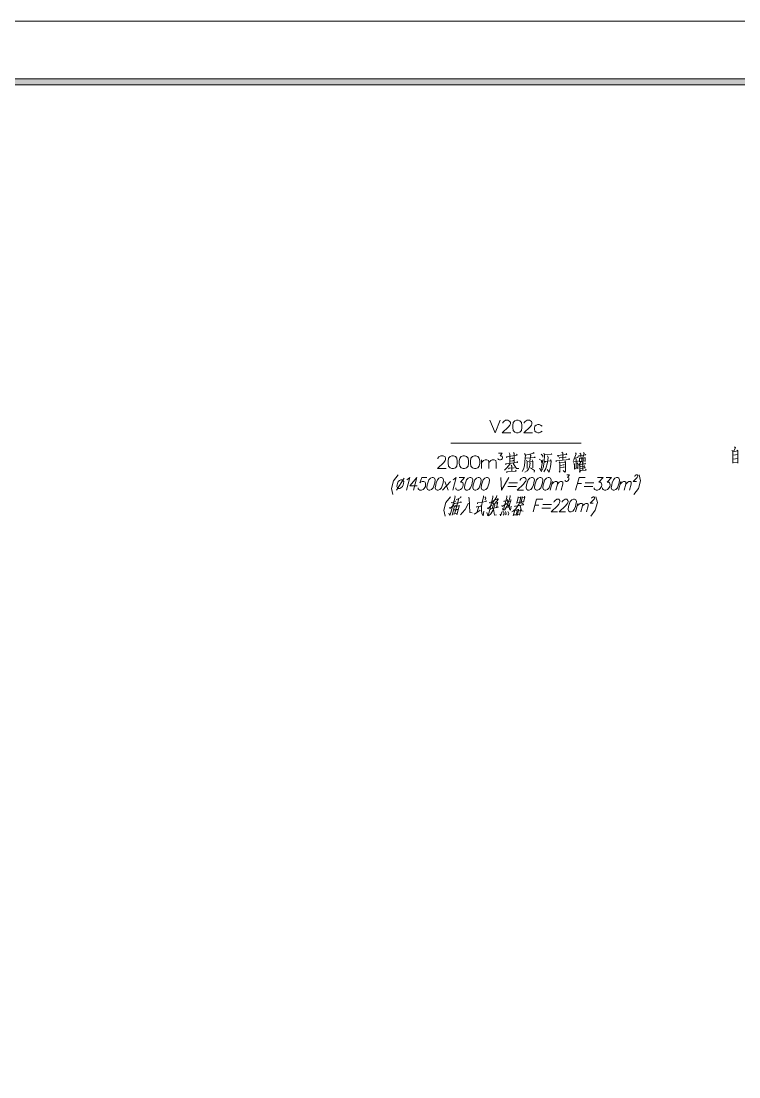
# Model space of a CAD drawing. Header units: millimetres. Extents: x 0 to 829, y 0 to 586.
# Drawn here: x 473.6 to 590, y 414.4 to 585.6 of the extents above; entities that cross this region are included whole.
import ezdxf

# ---------------------------------------------------------------- set-up
doc = ezdxf.new("R2010")
doc.units = ezdxf.units.MM

msp = doc.modelspace()

# ---------------------------------------------------------------- hatches: boundary and pattern name
h = msp.add_hatch(color=0)
h.dxf.hatch_style = 2
h.paths.add_polyline_path([(819.788528, 576.266028), (818.80075, 575.281778), (25.142472, 575.281778), (24.154694, 576.266028)])

# ---------------------------------------------------------------- linework, layer by layer
at = {"color": 0, "lineweight": 0}
for points in [[(0, 0), (0, 585.632278), (829.154778, 585.632278), (829.154778, 0)], [(819.788528, 576.266028), (818.80075, 575.281778), (25.142472, 575.281778), (24.154694, 576.266028)], [(553.317833, 519.733389), (553.317833, 520.026194), (553.395444, 520.513028), (553.628278, 520.802306), (553.94225, 520.901083), (554.175083, 520.901083), (554.485528, 520.802306), (554.718361, 520.513028), (554.795972, 520.026194), (554.795972, 519.733389), (554.718361, 519.250083), (554.485528, 518.957278), (554.175083, 518.8585), (553.94225, 518.8585), (553.628278, 518.957278), (553.395444, 519.250083)], [(542.822694, 513.965472), (542.822694, 514.261806), (542.903833, 514.755694), (543.140194, 515.0485), (543.454167, 515.147278), (543.690528, 515.147278), (544.008028, 515.0485), (544.244389, 514.755694), (544.322, 514.261806), (544.322, 513.965472), (544.244389, 513.471583), (544.008028, 513.17525), (543.690528, 513.076472), (543.454167, 513.076472), (543.140194, 513.17525), (542.903833, 513.471583)], [(544.6395, 513.965472), (544.6395, 514.261806), (544.717111, 514.755694), (544.953472, 515.0485), (545.270972, 515.147278), (545.507333, 515.147278), (545.821306, 515.0485), (546.057667, 514.755694), (546.135278, 514.261806), (546.135278, 513.965472), (546.057667, 513.471583), (545.821306, 513.17525), (545.507333, 513.076472), (545.270972, 513.076472), (544.953472, 513.17525), (544.717111, 513.471583)], [(546.452778, 513.965472), (546.452778, 514.261806), (546.530389, 514.755694), (546.76675, 515.0485), (547.08425, 515.147278), (547.320611, 515.147278), (547.634583, 515.0485), (547.870944, 514.755694), (547.952083, 514.261806), (547.952083, 513.965472), (547.870944, 513.471583), (547.634583, 513.17525), (547.320611, 513.076472), (547.08425, 513.076472), (546.76675, 513.17525), (546.530389, 513.471583)], [(534.546528, 510.455333), (534.528889, 510.159), (534.652361, 509.961444), (534.804056, 509.862667), (534.980444, 509.862667), (535.185056, 509.961444), (535.414361, 510.159), (535.551944, 510.455333), (535.604861, 510.652889), (535.626028, 510.945694), (535.502556, 511.14325), (535.350861, 511.242028), (535.174472, 511.242028), (534.969861, 511.14325), (534.737028, 510.945694), (534.599444, 510.652889)], [(539.457194, 510.455333), (539.534806, 510.748139), (539.728833, 511.242028), (539.982833, 511.538361), (540.247417, 511.637139), (540.423806, 511.637139), (540.635472, 511.538361), (540.73425, 511.242028), (540.660167, 510.748139), (540.582556, 510.455333), (540.388528, 509.961444), (540.134528, 509.665111), (539.869944, 509.566333), (539.693556, 509.566333), (539.481889, 509.665111), (539.383111, 509.961444)], [(540.818917, 510.455333), (540.896528, 510.748139), (541.087028, 511.242028), (541.344556, 511.538361), (541.609139, 511.637139), (541.785528, 511.637139), (541.997194, 511.538361), (542.092444, 511.242028), (542.021889, 510.748139), (541.94075, 510.455333), (541.75025, 509.961444), (541.492722, 509.665111), (541.231667, 509.566333), (541.05175, 509.566333), (540.843611, 509.665111), (540.744833, 509.961444)], [(545.549667, 510.455333), (545.630806, 510.748139), (545.821306, 511.242028), (546.078833, 511.538361), (546.339889, 511.637139), (546.516278, 511.637139), (546.727944, 511.538361), (546.826722, 511.242028), (546.752639, 510.748139), (546.675028, 510.455333), (546.484528, 509.961444), (546.227, 509.665111), (545.962417, 509.566333), (545.786028, 509.566333), (545.574361, 509.665111), (545.475583, 509.961444)], [(546.911389, 510.455333), (546.989, 510.748139), (547.1795, 511.242028), (547.437028, 511.538361), (547.701611, 511.637139), (547.878, 511.637139), (548.089667, 511.538361), (548.188444, 511.242028), (548.114361, 510.748139), (548.033222, 510.455333), (547.842722, 509.961444), (547.585194, 509.665111), (547.324139, 509.566333), (547.14775, 509.566333), (546.936083, 509.665111), (546.837306, 509.961444)], [(548.269583, 510.455333), (548.350722, 510.748139), (548.541222, 511.242028), (548.79875, 511.538361), (549.059806, 511.637139), (549.239722, 511.637139), (549.447861, 511.538361), (549.546639, 511.242028), (549.476083, 510.748139), (549.394944, 510.455333), (549.204444, 509.961444), (548.946917, 509.665111), (548.685861, 509.566333), (548.505944, 509.566333), (548.297806, 509.665111), (548.199028, 509.961444)], [(555.547389, 510.455333), (555.625, 510.748139), (555.819028, 511.242028), (556.073028, 511.538361), (556.337611, 511.637139), (556.514, 511.637139), (556.725667, 511.538361), (556.824444, 511.242028), (556.750361, 510.748139), (556.67275, 510.455333), (556.478722, 509.961444), (556.224722, 509.665111), (555.960139, 509.566333), (555.78375, 509.566333), (555.572083, 509.665111), (555.473306, 509.961444)], [(556.909111, 510.455333), (556.986722, 510.748139), (557.177222, 511.242028), (557.43475, 511.538361), (557.699333, 511.637139), (557.875722, 511.637139), (558.087389, 511.538361), (558.182639, 511.242028), (558.112083, 510.748139), (558.030944, 510.455333), (557.840444, 509.961444), (557.582917, 509.665111), (557.321861, 509.566333), (557.141944, 509.566333), (556.933806, 509.665111), (556.835028, 509.961444)], [(558.267306, 510.455333), (558.348444, 510.748139), (558.538944, 511.242028), (558.796472, 511.538361), (559.057528, 511.637139), (559.237444, 511.637139), (559.445583, 511.538361), (559.544361, 511.242028), (559.470278, 510.748139), (559.392667, 510.455333), (559.202167, 509.961444), (558.944639, 509.665111), (558.680056, 509.566333), (558.503667, 509.566333), (558.292, 509.665111), (558.19675, 509.961444)], [(569.358639, 510.455333), (569.439778, 510.748139), (569.630278, 511.242028), (569.887806, 511.538361), (570.148861, 511.637139), (570.328778, 511.637139), (570.536917, 511.538361), (570.635694, 511.242028), (570.561611, 510.748139), (570.484, 510.455333), (570.2935, 509.961444), (570.035972, 509.665111), (569.771389, 509.566333), (569.595, 509.566333), (569.386861, 509.665111), (569.288083, 509.961444)], [(562.359528, 506.924028), (562.437139, 507.220361), (562.631167, 507.71425), (562.885167, 508.010583), (563.14975, 508.109361), (563.326139, 508.109361), (563.537806, 508.010583), (563.636583, 507.71425), (563.5625, 507.220361), (563.484889, 506.924028), (563.290861, 506.430139), (563.036861, 506.137333), (562.772278, 506.038556), (562.595889, 506.038556), (562.384222, 506.137333), (562.285444, 506.430139)]]:
    msp.add_lwpolyline(points, close=True, dxfattribs=at)
for points in [[(549.585444, 520.901083), (550.442694, 518.8585), (551.296417, 520.901083)], [(551.688, 520.41425), (551.688, 520.513028), (551.843222, 520.707056), (552.153667, 520.901083), (552.541722, 520.901083), (552.852167, 520.707056), (552.929778, 520.513028), (552.929778, 520.319), (552.852167, 520.124972), (552.619333, 519.832167), (551.606861, 518.8585), (553.007389, 518.8585)], [(555.184028, 520.41425), (555.184028, 520.513028), (555.33925, 520.707056), (555.649694, 520.901083), (556.041278, 520.901083), (556.351722, 520.707056), (556.429333, 520.513028), (556.429333, 520.319), (556.351722, 520.124972), (556.118889, 519.832167), (555.106417, 518.8585), (556.506944, 518.8585)], [(558.062694, 519.927417), (557.829861, 520.124972), (557.5935, 520.220222), (557.360667, 520.220222), (557.127833, 520.124972), (556.895, 519.927417), (556.817389, 519.638139), (556.817389, 519.444111), (556.895, 519.151306), (557.127833, 518.957278), (557.360667, 518.8585), (557.5935, 518.8585), (557.829861, 518.957278), (558.062694, 519.151306)], [(543.253083, 517.193389), (564.395056, 517.193389)], [(550.985972, 515.542389), (551.578639, 515.542389), (551.264667, 515.147278), (551.419889, 515.147278), (551.539833, 515.097889), (551.578639, 515.0485), (551.65625, 514.900333), (551.65625, 514.805083), (551.578639, 514.656917), (551.501028, 514.558139), (551.342278, 514.50875), (551.183528, 514.50875), (551.028306, 514.558139), (550.947167, 514.607528), (550.908361, 514.706306)], [(552.340639, 514.805083), (552.277139, 514.970889), (554.016333, 515.267222), (553.928139, 515.4295)], [(552.820417, 515.4295), (552.711056, 515.595306)], [(552.820417, 515.4295), (552.820417, 513.880806)], [(553.427194, 515.648222), (553.536556, 515.514167), (553.536556, 513.93725)], [(555.233417, 515.514167), (555.363944, 515.267222), (555.296917, 514.237111), (555.21225, 513.503333), (555.081722, 512.960056), (554.841833, 512.579056)], [(556.775056, 515.567083), (555.363944, 515.267222)], [(556.231778, 515.214306), (556.10125, 515.404806)], [(556.644528, 515.676444), (556.775056, 515.567083)], [(558.362556, 515.567083), (558.471917, 515.295444), (558.404889, 514.12775), (558.232028, 513.17525), (557.907472, 512.522611)], [(558.168528, 515.157861), (557.928639, 515.404806)], [(558.493083, 515.323667), (559.667833, 515.4295), (559.579639, 515.538861)], [(560.708528, 515.052028), (560.578, 515.214306), (562.056139, 515.376583), (561.971472, 515.485944)], [(561.428194, 515.567083), (561.297667, 515.729361)], [(561.428194, 515.567083), (561.428194, 514.452306)], [(563.580139, 515.457722), (563.188556, 514.399389)], [(563.580139, 515.457722), (563.513111, 515.62)], [(564.056389, 515.023806), (563.950556, 515.133167), (565.167639, 515.295444), (565.100611, 515.404806)], [(564.338611, 515.4295), (564.208083, 515.567083)], [(564.338611, 515.4295), (564.363306, 514.886222)], [(564.776056, 515.648222), (564.881889, 515.514167), (564.666694, 514.861528)], [(588.976611, 515.874), (588.863722, 516.015111)], [(589.833861, 515.919861), (588.976611, 515.77875)], [(588.976611, 515.874), (588.976611, 513.919611)], [(589.283528, 516.611306), (589.452861, 516.4455), (589.167111, 515.919861)], [(589.833861, 515.919861), (589.720972, 516.0645)], [(589.833861, 515.919861), (589.833861, 513.919611)], [(541.168167, 514.656917), (541.168167, 514.755694), (541.326917, 514.949722), (541.640889, 515.147278), (542.036, 515.147278), (542.349972, 514.949722), (542.431111, 514.755694), (542.431111, 514.558139), (542.349972, 514.360583), (542.113611, 514.06425), (541.090556, 513.076472), (542.508722, 513.076472)], [(548.266056, 513.076472), (548.266056, 514.459361)], [(548.266056, 514.06425), (548.583556, 514.360583), (548.819917, 514.459361), (549.133889, 514.459361), (549.37025, 514.360583), (549.447861, 514.06425), (549.447861, 513.076472)], [(549.447861, 514.06425), (549.765361, 514.360583), (550.001722, 514.459361), (550.315694, 514.459361), (550.552056, 514.360583), (550.633194, 514.06425), (550.633194, 513.076472)], [(552.883917, 513.856111), (552.319472, 513.122333), (551.949056, 512.822472)], [(552.231278, 513.718528), (552.146611, 513.827889), (554.079833, 514.071306), (554.016333, 514.261806)], [(553.363694, 514.695722), (552.841583, 514.642806)], [(553.384861, 514.342944), (552.841583, 514.290028)], [(553.363694, 514.695722), (553.296667, 514.805083)], [(553.384861, 514.342944), (553.363694, 514.424083)], [(553.928139, 513.065889), (553.384861, 513.880806)], [(556.122417, 513.93725), (556.016583, 513.337528), (555.840194, 512.960056), (555.646167, 512.688417), (555.27575, 512.469694)], [(555.427444, 514.695722), (555.363944, 514.752167), (556.972611, 514.886222), (556.86325, 514.995583)], [(555.667333, 514.237111), (555.557972, 514.452306)], [(556.559861, 514.261806), (555.667333, 514.180667)], [(555.667333, 514.237111), (555.667333, 513.065889)], [(556.122417, 513.93725), (556.016583, 514.071306)], [(556.231778, 515.214306), (556.058917, 514.342944)], [(556.559861, 514.261806), (556.471667, 514.480528)], [(556.559861, 514.261806), (556.559861, 513.17525)], [(557.949806, 514.399389), (557.621722, 514.614583)], [(557.882778, 512.713111), (558.210861, 514.480528)], [(557.949806, 514.399389), (557.949806, 514.071306)], [(558.168528, 515.157861), (558.189694, 514.914444)], [(559.078694, 514.861528), (558.948167, 514.046611), (558.665944, 513.065889), (558.341389, 512.522611)], [(558.51425, 514.237111), (559.516139, 514.342944), (559.427944, 514.480528), (559.516139, 514.290028), (559.449111, 513.36575), (559.209222, 512.469694), (558.905833, 512.931833)], [(558.51425, 514.237111), (558.623611, 514.12775)], [(559.078694, 514.861528), (558.972861, 515.157861)], [(560.426306, 514.208889), (560.320472, 514.31825), (562.51475, 514.561667), (562.405389, 514.723944)], [(560.906083, 514.723944), (560.817889, 514.805083), (561.950306, 514.914444), (561.862111, 514.970889)], [(560.92725, 513.990167), (560.92725, 512.497917), (560.839056, 512.631972)], [(560.92725, 513.990167), (560.86375, 514.152444)], [(561.840944, 514.12775), (560.92725, 514.018389)], [(561.643389, 513.665611), (560.969583, 513.584472)], [(561.840944, 514.12775), (561.75275, 514.261806), (561.840944, 514.099528), (561.840944, 512.660194), (561.773917, 512.469694), (561.512861, 512.769556)], [(561.643389, 513.665611), (561.579889, 513.799667)], [(563.167389, 514.046611), (563.100361, 514.152444), (563.971722, 514.261806), (563.883528, 514.342944)], [(563.34025, 513.74675), (563.209722, 513.880806)], [(563.34025, 513.74675), (563.319083, 512.960056), (563.883528, 513.231694)], [(563.862361, 514.861528), (563.40375, 514.780389)], [(563.601306, 514.589889), (563.534278, 514.695722)], [(563.601306, 514.589889), (563.622472, 513.17525)], [(563.774167, 514.018389), (563.883528, 513.856111), (563.883528, 513.041194)], [(563.862361, 514.861528), (563.795333, 514.995583)], [(564.317444, 514.046611), (564.035222, 513.609167)], [(564.144583, 514.723944), (564.056389, 514.805083)], [(564.208083, 513.856111), (564.208083, 512.441472), (564.123417, 512.579056)], [(564.493833, 514.780389), (564.447972, 514.861528), (564.515, 514.780389), (564.515, 514.152444), (564.515, 514.208889), (564.144583, 514.208889)], [(564.493833, 514.780389), (564.144583, 514.723944)], [(564.144583, 514.723944), (564.144583, 514.152444)], [(565.121778, 513.856111), (564.232778, 513.74675)], [(564.317444, 514.046611), (564.296278, 514.208889)], [(564.709028, 514.018389), (564.557333, 514.180667)], [(564.5785, 513.880806), (564.666694, 513.718528), (564.687861, 512.741333)], [(564.709028, 514.018389), (564.624361, 513.856111)], [(564.709028, 514.723944), (564.645528, 514.805083)], [(564.776056, 514.780389), (565.058278, 514.833306), (564.99125, 514.942667), (565.079444, 514.805083), (565.079444, 514.237111), (565.079444, 514.31825), (564.709028, 514.290028)], [(564.709028, 514.723944), (564.709028, 514.237111)], [(565.012417, 513.965472), (565.121778, 513.856111)], [(589.855028, 514.706306), (588.976611, 514.611056)], [(588.997778, 515.253111), (589.855028, 515.348361)], [(588.997778, 513.993694), (589.833861, 514.110111)], [(534.7335, 512.03225), (533.992667, 511.07975), (533.657528, 509.830917), (533.886833, 508.874889)], [(552.319472, 512.522611), (553.864639, 512.631972), (553.776444, 512.822472)], [(552.319472, 512.522611), (552.3865, 512.441472)], [(552.732222, 513.041194), (552.644028, 513.122333), (553.536556, 513.17525), (553.494222, 513.231694)], [(553.190833, 513.446889), (553.081472, 513.637389)], [(553.190833, 513.446889), (553.190833, 512.631972)], [(553.928139, 513.065889), (554.319722, 513.094111)], [(556.168278, 513.203472), (556.820917, 512.741333), (556.775056, 512.497917)], [(557.882778, 512.713111), (557.646417, 513.122333)], [(560.92725, 513.231694), (561.668083, 513.284611), (561.601056, 513.422194)], [(562.091417, 512.03225), (562.535917, 512.03225), (562.193722, 511.637139), (562.313667, 511.637139), (562.38775, 511.58775), (562.405389, 511.538361), (562.423028, 511.390194), (562.398333, 511.291417), (562.299556, 511.14325), (562.211361, 511.044472), (562.080833, 510.995083), (561.964417, 510.995083), (561.858583, 511.044472), (561.812722, 511.093861), (561.809194, 511.192639)], [(565.037111, 513.17525), (564.253944, 513.094111)], [(564.338611, 512.631972), (564.253944, 512.741333), (565.209972, 512.822472), (565.121778, 512.98475)], [(564.99125, 513.475111), (564.296278, 513.393972)], [(564.99125, 513.475111), (564.92775, 513.55625)], [(565.037111, 513.17525), (564.970083, 513.284611)], [(573.0875, 511.785306), (573.101611, 511.834694), (573.186278, 511.933472), (573.330917, 512.03225), (573.479083, 512.03225), (573.570806, 511.933472), (573.574333, 511.834694), (573.549639, 511.735917), (573.493194, 511.637139), (573.362667, 511.488972), (572.847611, 510.995083), (573.380306, 510.995083)], [(572.9605, 508.874889), (573.701333, 509.830917), (574.036472, 511.07975), (573.803639, 512.03225)], [(535.724806, 511.538361), (534.486556, 509.566333)], [(536.119917, 511.242028), (536.324528, 511.340806), (536.6385, 511.637139), (536.084639, 509.566333)], [(537.206472, 509.566333), (537.763861, 511.637139), (536.624389, 510.257778), (537.806194, 510.257778)], [(539.358417, 511.637139), (538.589361, 511.637139), (538.236583, 510.748139), (538.381222, 510.846917), (538.642278, 510.945694), (538.878639, 510.945694), (539.090306, 510.846917), (539.153806, 510.652889), (539.192611, 510.356556), (539.139694, 510.159), (538.942139, 509.862667), (538.772806, 509.665111), (538.508222, 509.566333), (538.271861, 509.566333), (538.063722, 509.665111), (537.972, 509.763889), (537.964944, 509.961444)], [(541.94075, 509.566333), (543.196639, 510.945694)], [(542.311167, 510.945694), (542.826222, 509.566333)], [(543.630556, 511.242028), (543.835167, 511.340806), (544.152667, 511.637139), (543.595278, 509.566333)], [(544.625389, 511.637139), (545.510861, 511.637139), (544.826472, 510.846917), (545.062833, 510.846917), (545.214528, 510.748139), (545.249806, 510.652889), (545.288611, 510.356556), (545.235694, 510.159), (545.038139, 509.862667), (544.865278, 509.665111), (544.604222, 509.566333), (544.364333, 509.566333), (544.156194, 509.665111), (544.064472, 509.763889), (544.057417, 509.961444)], [(551.366972, 511.637139), (551.46575, 509.566333), (552.668722, 511.637139)], [(554.086889, 510.748139), (552.668722, 510.748139)], [(554.489056, 511.14325), (554.517278, 511.242028), (554.686611, 511.439583), (554.975889, 511.637139), (555.272222, 511.637139), (555.455667, 511.439583), (555.462722, 511.242028), (555.409806, 511.044472), (555.296917, 510.846917), (555.042917, 510.554111), (554.009278, 509.566333), (555.074667, 509.566333)], [(559.392667, 509.566333), (559.759556, 510.945694)], [(559.653722, 510.554111), (559.971222, 510.846917), (560.175833, 510.945694), (560.412194, 510.945694), (560.563889, 510.846917), (560.542722, 510.554111), (560.278139, 509.566333)], [(560.542722, 510.554111), (560.860222, 510.846917), (561.061306, 510.945694), (561.297667, 510.945694), (561.449361, 510.846917), (561.431722, 510.554111), (561.167139, 509.566333)], [(563.502528, 509.566333), (564.056389, 511.637139), (565.061806, 511.637139)], [(563.791806, 510.652889), (564.444444, 510.652889)], [(566.479972, 510.748139), (565.061806, 510.748139)], [(567.072639, 511.637139), (567.961639, 511.637139), (567.27725, 510.846917), (567.513611, 510.846917), (567.665306, 510.748139), (567.697056, 510.652889), (567.735861, 510.356556), (567.682944, 510.159), (567.485389, 509.862667), (567.316056, 509.665111), (567.051472, 509.566333), (566.815111, 509.566333), (566.603444, 509.665111), (566.511722, 509.763889), (566.508194, 509.961444)], [(568.434361, 511.637139), (569.323361, 511.637139), (568.638972, 510.846917), (568.875333, 510.846917), (569.0235, 510.748139), (569.058778, 510.652889), (569.097583, 510.356556), (569.044667, 510.159), (568.847111, 509.862667), (568.67425, 509.665111), (568.413194, 509.566333), (568.176833, 509.566333), (567.965167, 509.665111), (567.873444, 509.763889), (567.866389, 509.961444)], [(570.484, 509.566333), (570.850889, 510.945694)], [(570.748583, 510.554111), (571.062556, 510.846917), (571.267167, 510.945694), (571.503528, 510.945694), (571.655222, 510.846917), (571.634056, 510.554111), (571.369472, 509.566333)], [(571.634056, 510.554111), (571.951556, 510.846917), (572.152639, 510.945694), (572.389, 510.945694), (572.540694, 510.846917), (572.523056, 510.554111), (572.258472, 509.566333)], [(543.958639, 508.472722), (543.919833, 508.635)], [(544.921722, 508.363361), (544.918194, 508.525639)], [(548.587083, 508.472722), (548.565917, 508.635)], [(550.089917, 508.363361), (550.1005, 508.635)], [(550.693167, 508.416278), (550.717861, 508.687917)], [(552.365333, 508.391583), (552.340639, 508.663222)], [(552.509972, 510.159), (553.931667, 510.159)], [(552.915667, 508.497417), (552.890972, 508.716139)], [(555.247528, 508.4445), (555.236944, 508.582083), (555.258111, 508.416278), (555.046444, 507.629583), (555.060556, 507.6825), (554.661917, 507.657806)], [(554.834778, 508.363361), (554.820667, 508.553861)], [(564.903056, 510.159), (566.321222, 510.159)], [(543.200167, 508.500944), (542.462861, 507.548444), (542.127722, 506.299611), (542.357028, 505.347111)], [(543.958639, 508.472722), (543.27425, 505.918611), (543.090806, 505.484694), (542.967333, 505.862167)], [(543.041417, 506.76175), (543.104917, 506.57125), (543.796361, 507.195667)], [(543.436528, 507.492), (543.376556, 507.576667), (543.976278, 507.6825), (543.955111, 507.848306)], [(543.792833, 506.76175), (543.754028, 506.924028)], [(544.071528, 507.005167), (543.768139, 506.786444)], [(543.905722, 507.357944), (543.838694, 507.410861), (544.92525, 507.576667), (544.897028, 507.710722)], [(544.501917, 508.010583), (543.884556, 505.699889)], [(544.071528, 507.005167), (544.057417, 507.139222)], [(544.921722, 508.363361), (544.127972, 508.010583)], [(544.332583, 506.948722), (544.625389, 507.005167), (544.621861, 507.114528), (544.625389, 506.948722), (544.254972, 505.565833)], [(544.501917, 508.010583), (544.491333, 508.144639)], [(545.581417, 506.433667), (546.149389, 507.467306)], [(546.121167, 508.391583), (546.237583, 508.282222), (546.361056, 505.943306), (546.706778, 505.890389)], [(547.504056, 506.733528), (547.458194, 506.867583), (548.156694, 506.976944), (548.153167, 507.086306)], [(547.556972, 506.080889), (547.789806, 506.895806)], [(547.620472, 507.357944), (547.599306, 507.520222), (549.003361, 507.710722), (548.982194, 507.873)], [(548.587083, 508.472722), (548.364833, 507.576667), (548.262528, 506.895806), (548.220194, 506.19025), (548.315444, 505.756333), (548.505944, 505.42825), (548.622361, 506.162028)], [(548.79875, 508.472722), (548.929278, 508.282222), (548.837556, 508.010583)], [(550.089917, 508.363361), (549.412583, 505.837472), (549.264417, 505.400028), (549.109194, 505.918611)], [(549.260889, 506.543028), (549.94175, 507.195667)], [(550.407417, 507.114528), (550.061694, 506.243167), (549.758306, 505.728111), (549.37025, 505.42825)], [(549.581917, 507.439083), (549.553694, 507.576667), (550.118139, 507.738944), (550.114611, 507.901222)], [(549.701861, 506.543028), (550.940111, 506.786444), (550.911889, 506.924028)], [(550.693167, 508.416278), (549.959389, 507.386167)], [(550.181639, 507.305028), (549.977028, 506.595944)], [(550.181639, 507.305028), (550.135778, 507.439083)], [(550.869556, 507.492), (550.19575, 507.357944)], [(550.407417, 507.114528), (550.379194, 507.305028)], [(550.470917, 508.010583), (550.904833, 508.119944), (550.908361, 508.254), (550.922472, 508.0635), (550.488556, 507.467306)], [(550.869556, 507.492), (550.848389, 507.601361), (550.8625, 507.467306), (550.657889, 506.705306)], [(551.620972, 506.895806), (551.550417, 507.058083)], [(551.620972, 506.895806), (552.340639, 507.386167)], [(552.365333, 508.391583), (551.825583, 506.433667), (551.747972, 506.271389), (551.673889, 506.595944)], [(551.899667, 507.6825), (551.860861, 507.791861), (552.509972, 507.901222), (552.488806, 508.0635)], [(552.915667, 508.497417), (552.686361, 507.767167), (552.347694, 506.924028), (551.991389, 506.324306)], [(552.612278, 507.058083), (552.372389, 507.329722)], [(552.48175, 507.548444), (552.460583, 507.710722), (552.986222, 507.791861), (553.028556, 508.0635), (553.010917, 507.820083), (552.852167, 507.410861), (552.732222, 506.786444), (552.816889, 506.433667), (552.950944, 506.324306), (553.060306, 506.976944)], [(552.612278, 507.058083), (552.492333, 506.677083)], [(554.369111, 507.357944), (553.794083, 506.543028), (553.398972, 506.162028), (553.141444, 506.052667)], [(553.677667, 506.842889), (553.631806, 506.976944), (555.067611, 507.167444), (555.046444, 507.329722)], [(554.199778, 508.363361), (553.952833, 507.439083), (553.94225, 507.520222)], [(554.580778, 508.391583), (554.57725, 508.497417), (554.605472, 508.363361), (554.397333, 507.576667), (554.411444, 507.629583), (554.019861, 507.576667)], [(554.199778, 508.363361), (554.185667, 508.497417)], [(554.580778, 508.391583), (554.185667, 508.310444)], [(554.369111, 507.357944), (554.443194, 507.629583)], [(554.489056, 507.005167), (554.707778, 506.19025), (554.986472, 506.133806)], [(554.834778, 508.363361), (554.605472, 507.439083), (554.594889, 507.520222)], [(554.725417, 507.520222), (554.884167, 507.386167), (554.810083, 507.167444)], [(555.247528, 508.4445), (554.820667, 508.363361)], [(556.619833, 506.038556), (557.173694, 508.109361), (558.179111, 508.109361)], [(556.909111, 507.121583), (557.56175, 507.121583)], [(559.600806, 507.220361), (558.179111, 507.220361)], [(559.999444, 507.615472), (560.027667, 507.71425), (560.197, 507.911806), (560.486278, 508.109361), (560.782611, 508.109361), (560.966056, 507.911806), (560.973111, 507.71425), (560.920194, 507.516694), (560.807306, 507.319139), (560.553306, 507.022806), (559.519667, 506.038556), (560.585056, 506.038556)], [(561.301194, 507.615472), (561.329417, 507.71425), (561.49875, 507.911806), (561.788028, 508.109361), (562.084361, 508.109361), (562.267806, 507.911806), (562.274861, 507.71425), (562.221944, 507.516694), (562.109056, 507.319139), (561.855056, 507.022806), (560.821417, 506.038556), (561.883278, 506.038556)], [(563.481361, 506.038556), (563.851778, 507.417917)], [(563.745944, 507.022806), (564.063444, 507.319139), (564.264528, 507.417917), (564.504417, 507.417917), (564.652583, 507.319139), (564.634944, 507.022806), (564.370361, 506.038556)], [(564.634944, 507.022806), (564.948917, 507.319139), (565.153528, 507.417917), (565.389889, 507.417917), (565.541583, 507.319139), (565.520417, 507.022806), (565.255833, 506.038556)], [(566.088389, 508.254), (566.1025, 508.303389), (566.187167, 508.402167), (566.331806, 508.500944), (566.479972, 508.500944), (566.571694, 508.402167), (566.575222, 508.303389), (566.547, 508.208139), (566.490556, 508.109361), (566.363556, 507.961194), (565.8485, 507.467306), (566.377667, 507.467306)], [(565.957861, 505.347111), (566.698694, 506.299611), (567.033833, 507.548444), (566.804528, 508.500944)], [(543.792833, 506.76175), (543.46475, 505.537611)], [(543.500028, 505.671667), (544.29025, 505.756333)], [(543.895139, 506.352528), (543.676417, 506.324306)], [(543.895139, 506.352528), (543.884556, 506.433667)], [(544.230278, 506.324306), (544.187944, 506.405444), (544.470167, 506.433667)], [(545.581417, 506.433667), (545.108694, 505.890389), (544.815889, 505.590528)], [(547.098361, 505.646972), (547.059556, 505.756333)], [(547.098361, 505.646972), (548.043806, 506.324306)], [(549.260889, 506.543028), (549.200917, 506.677083)], [(549.701861, 506.543028), (549.754778, 506.433667)], [(550.216917, 506.461889), (550.343917, 505.537611), (550.661417, 505.565833)], [(551.342278, 505.42825), (551.285833, 505.646972)], [(551.342278, 505.42825), (551.575111, 506.109111)], [(551.896139, 505.728111), (551.755028, 505.509389)], [(551.896139, 505.728111), (551.836167, 506.109111)], [(552.255972, 505.728111), (552.111333, 505.565833)], [(552.255972, 505.728111), (552.143083, 506.109111)], [(552.5135, 506.080889), (552.693417, 505.781028), (552.54525, 505.537611)], [(553.395444, 505.42825), (553.628278, 506.299611)], [(554.012806, 506.324306), (554.016333, 506.461889), (554.048083, 506.218472), (553.843472, 505.509389), (553.847, 505.590528), (553.448361, 505.565833)], [(554.012806, 506.324306), (553.614167, 506.243167)], [(554.235056, 506.243167), (554.023389, 505.456472), (554.012806, 505.590528)], [(554.210361, 506.218472), (554.591361, 506.299611), (554.594889, 506.433667), (554.594889, 506.243167), (554.397333, 505.509389), (554.425556, 505.61875), (554.058667, 505.590528)], [(554.235056, 506.243167), (554.228, 506.461889)], [(558.020361, 506.627694), (559.442056, 506.627694)]]:
    msp.add_lwpolyline(points, dxfattribs=at)

doc.saveas('drawing.dxf')
